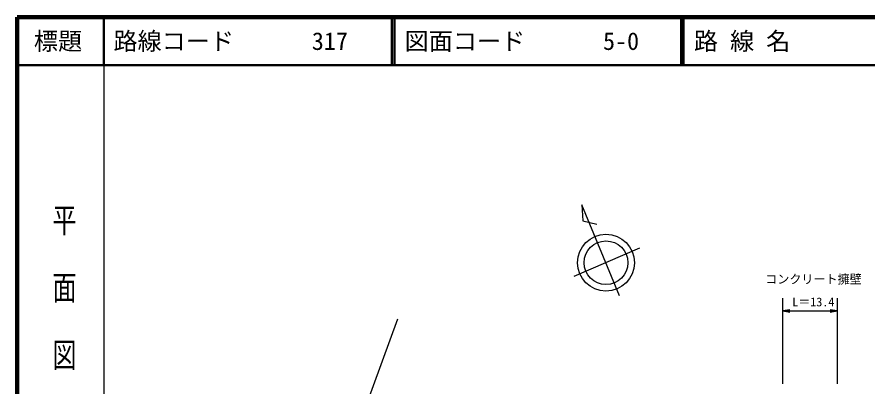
# Model space of a CAD drawing. Units: millimetres, scale not verified. Extents: x 40000 to 680000, y 20000 to 380000.
# Drawn here: x 40000 to 216475, y 303262 to 380000 of the extents above; entities that cross this region are included whole.
import ezdxf
from ezdxf.enums import TextEntityAlignment as Align

# ---------------------------------------------------------------- set-up
doc = ezdxf.new("R2010")
doc.units = ezdxf.units.MM
doc.header["$LTSCALE"] = 1000
for name, color, linetype, lineweight in [('M-BMK-SRVR', 3, 'Continuous', 25), ('M-STR-STR3', 7, 'Continuous', 25), ('M-TTL', 2, 'Continuous', 140), ('M-TTL-BAND', 7, 'Continuous', 25), ('M-TTL-LINE', 7, 'Continuous', 50)]:
    doc.layers.add(name, color=color, linetype=linetype, lineweight=lineweight)
doc.layers.add('M-TTL-TXT', color=7, linetype='Continuous')
doc.styles.add('@ＭＳ ゴシック', font='')
doc.styles.add('ＭＳ ゴシック', font='')
doc.styles.get('@ＭＳ ゴシック').set_extended_font_data('@MS Gothic')
doc.styles.get('ＭＳ ゴシック').set_extended_font_data('MS Gothic')

# ---------------------------------------------------------------- blocks, each defined once
blk = doc.blocks.new('open_arrow')
at = {"color": 0, "linetype": 'Continuous', "lineweight": -2}
blk.add_lwpolyline([(7.5, 1.25), (0, 0), (7.5, -1.25)], dxfattribs=at)

msp = doc.modelspace()

# ---------------------------------------------------------------- linework, layer by layer
at = {"layer": 'M-BMK-SRVR'}
for p, q in [((164954, 322179), (157146, 341029)), ((157146, 341029), (157360, 337743)), ((157360, 337743), (160233, 337029)), ((155538, 326218), (169155, 332127)), ((118890, 317341), (108732, 289605))]:
    msp.add_line(p, q, dxfattribs=at)
for radius in [5885, 4520]:
    msp.add_circle((162141, 329040), radius, dxfattribs=at)
at = {"layer": 'M-STR-STR3'}
for p, q in [((198794, 303930), (198794, 321665)), ((210063, 321665), (210063, 303930)), ((198794, 319051), (210063, 319051))]:
    msp.add_line(p, q, dxfattribs=at)
at = {"layer": 'M-TTL'}
for p, q in [((40000, 380000), (40000, 20000)), ((680000, 380000), (40000, 380000))]:
    msp.add_line(p, q, dxfattribs=at)
at = {"layer": 'M-TTL-BAND'}
msp.add_line((58000, 370000), (58000, 20000), dxfattribs=at)
at = {"layer": 'M-TTL-LINE'}
for p, q in [((58000, 380000), (58000, 370000)), ((117750, 380000), (117750, 370000)), ((118250, 380000), (118250, 370000)), ((177750, 380000), (177750, 370000)), ((178250, 380000), (178250, 370000)), ((40000, 370000), (680000, 370000))]:
    msp.add_line(p, q, dxfattribs=at)

# ---------------------------------------------------------------- block references
at = {"layer": 'M-STR-STR3', "xscale": 193, "yscale": 193}
msp.add_blockref('open_arrow', (198794, 319051), dxfattribs=at)
at = {"layer": 'M-STR-STR3', "xscale": 193, "yscale": 193, "rotation": 180}
msp.add_blockref('open_arrow', (210063, 319051), dxfattribs=at)

# ---------------------------------------------------------------- texts
at = {"layer": 'M-STR-STR3', "style": 'ＭＳ ゴシック'}
for s, p in [('コンクリート擁壁', (195174, 325615)), ('L＝13.4', (200769, 320903))]:
    msp.add_text(s, height=1833, rotation=359.995, dxfattribs=at).set_placement(p, align=Align.MIDDLE_LEFT)
at = {"layer": 'M-TTL-BAND', "style": '@ＭＳ ゴシック', "width": 1.4}
msp.add_text('平  面  図', height=3666, rotation=270, dxfattribs=at).set_placement((49777, 306475), align=Align.MIDDLE_RIGHT)
at = {"layer": 'M-TTL-TXT', "style": 'ＭＳ ゴシック'}
msp.add_text('標題', height=3666, dxfattribs=at).set_placement((48500, 375000), align=Align.MIDDLE_CENTER)
for s, p in [('路線コード', (60000, 375000)), ('317', (101142, 375000)), ('図面コード', (120380, 375000)), ('5-0', (161521, 375000)), ('路 線 名', (180380, 375000))]:
    msp.add_text(s, height=3666, dxfattribs=at).set_placement(p, align=Align.MIDDLE_LEFT)

doc.saveas('drawing.dxf')
